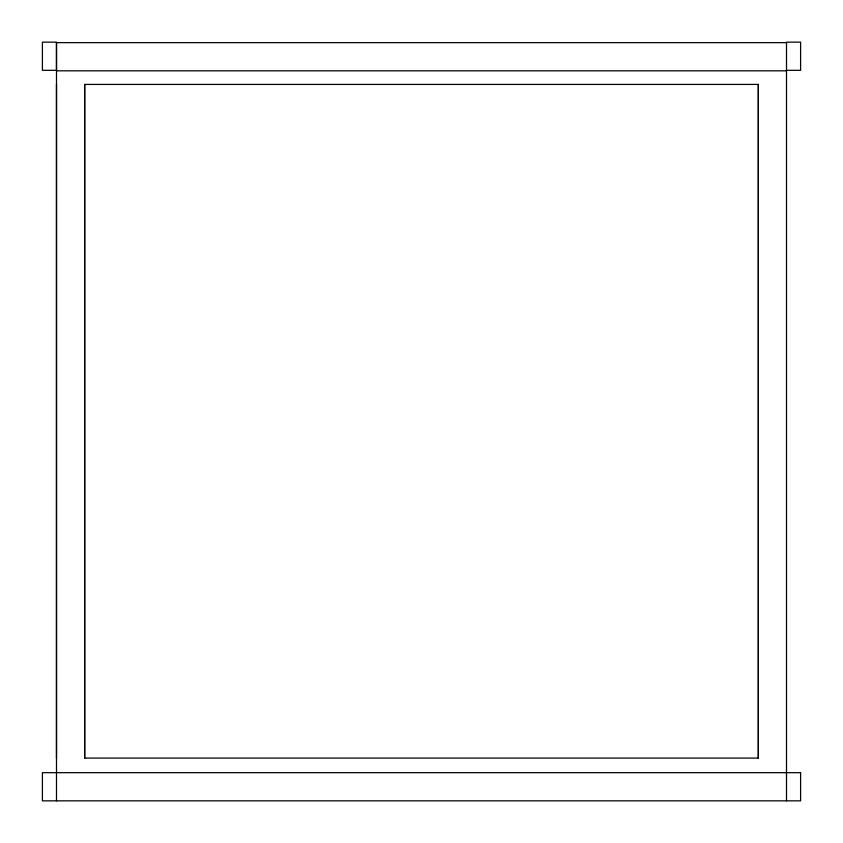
<?xml version="1.0" encoding="UTF-8"?>
<svg xmlns="http://www.w3.org/2000/svg" width="843" height="843" viewBox="0 0 843 843"><rect width="100%" height="100%" fill="white"/><g stroke="black" fill="none" stroke-linecap="round" stroke-linejoin="round"><path stroke-width="1.26" d="M84.669 758.089L84.669 84.416L758.331 84.416L758.331 758.089L84.669 758.089L84.669 84.416M758.331 758.089L758.331 84.416M786.519 42.645L56.492 42.645L56.492 70.823L786.519 70.823M56.492 70.327L42.403 70.327L42.403 42.15L56.492 42.15L56.492 800.85M786.508 70.327L800.597 70.327L800.597 42.15L786.508 42.15L786.508 800.85M56.492 84.416L56.492 758.078M800.597 772.673L42.403 772.673L42.403 800.85L800.597 800.85L800.597 772.673"/></g></svg>
